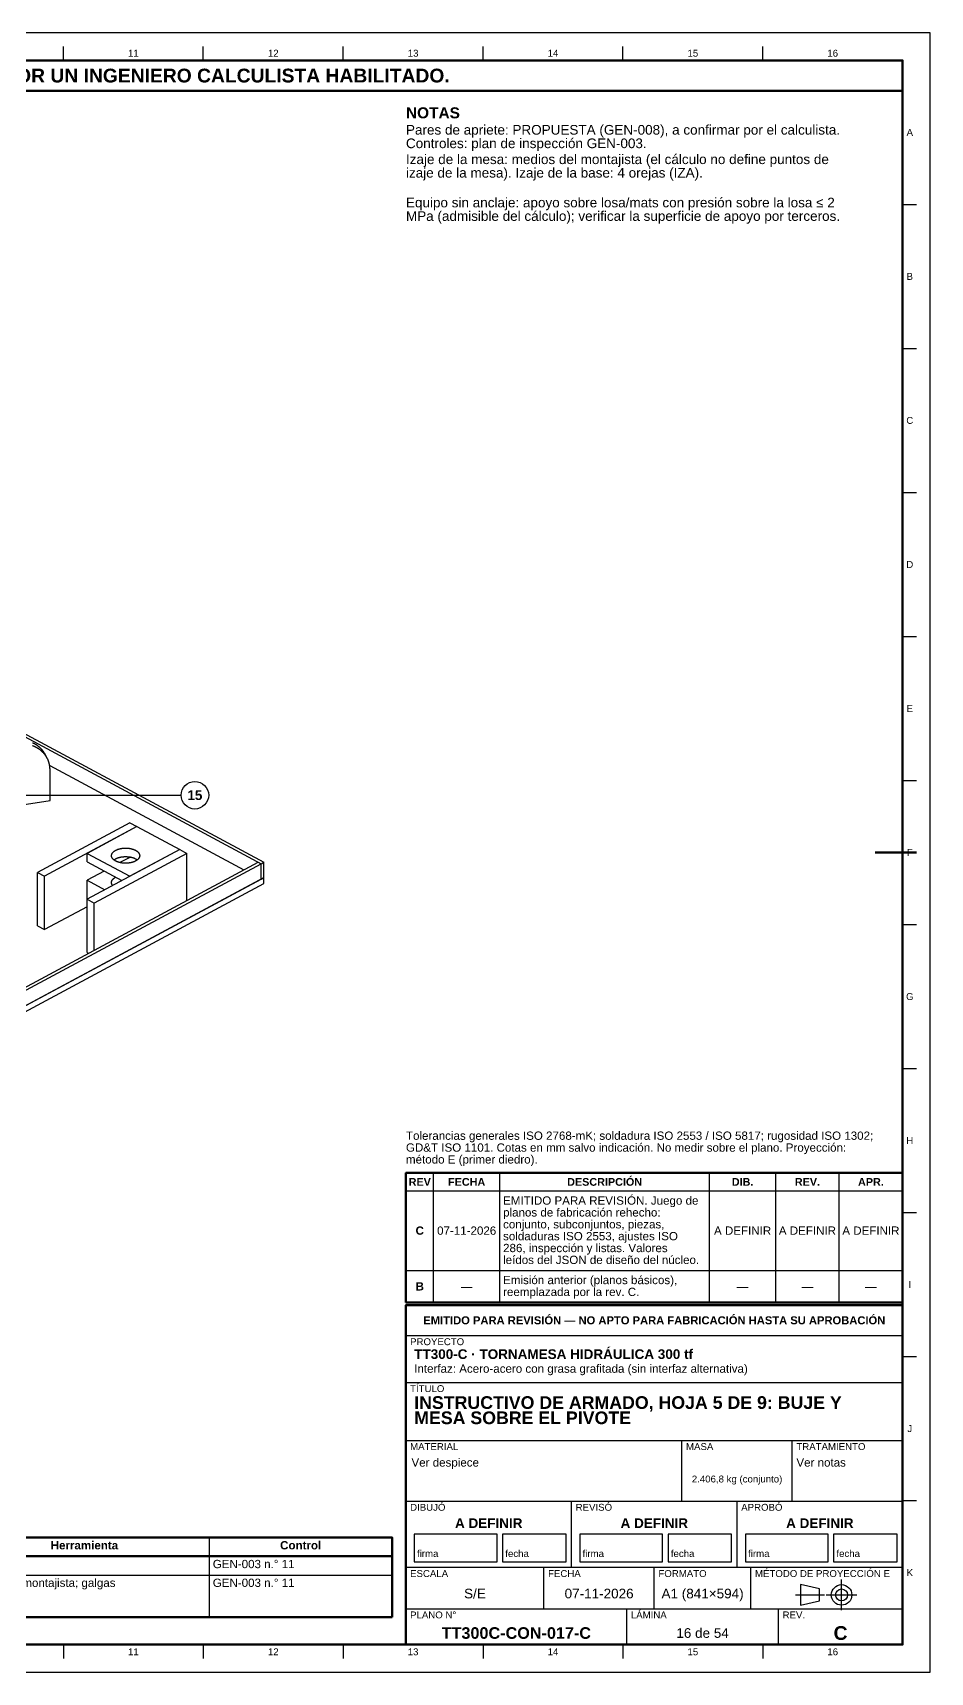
# Model space of a CAD drawing. Header units: millimetres. Extents: x 0 to 841, y 0 to 594.
# Drawn here: x 516 to 841, y 0 to 594 of the extents above; entities that cross this region are included whole.
import ezdxf
from ezdxf.enums import TextEntityAlignment as Align

# ---------------------------------------------------------------- set-up
doc = ezdxf.new("R2010")
doc.units = ezdxf.units.MM
doc.linetypes.add('EJE', pattern=[31, 20, -4, 3, -4])
for name, color, linetype, lineweight in [('COTA', 7, 'CONTINUOUS', 25), ('EJE', 7, 'EJE', 25), ('FINA', 7, 'CONTINUOUS', 25), ('MARCO', 7, 'CONTINUOUS', 70), ('TXT', 7, 'CONTINUOUS', 25), ('VIS', 7, 'CONTINUOUS', 50)]:
    doc.layers.add(name, color=color, linetype=linetype, lineweight=lineweight)
doc.styles.add('STD', font='LiberationSans-Regular.ttf')
doc.styles.add('STDB', font='LiberationSans-Bold.ttf')

msp = doc.modelspace()

# ---------------------------------------------------------------- linework, layer by layer
at = {"layer": 'COTA'}
msp.add_line((335.5, 317.76), (569.5, 317.76), dxfattribs=at)
at = {"layer": 'EJE'}
for p, q in [((808.88, 22.42), (808.88, 33.58)), ((792.14, 28), (802.68, 28)), ((803.3, 28), (814.46, 28))]:
    msp.add_line(p, q, dxfattribs=at)
at = {"layer": 'FINA'}
for p, q in [((526.88, 584), (526.88, 589)), ((577.56, 584), (577.56, 589)), ((628.25, 584), (628.25, 589)), ((678.94, 584), (678.94, 589)), ((729.62, 584), (729.62, 589)), ((780.31, 584), (780.31, 589)), ((831, 531.82), (836, 531.82)), ((831, 479.64), (836, 479.64)), ((831, 427.45), (836, 427.45)), ((831, 375.27), (836, 375.27)), ((831, 323.09), (836, 323.09)), ((831, 270.91), (836, 270.91)), ((831, 218.73), (836, 218.73)), ((661, 134), (661, 180.9)), ((685, 134), (685, 180.9)), ((761, 134), (761, 180.9)), ((785, 134), (785, 180.9)), ((808, 134), (808, 180.9)), ((651, 174.4), (831, 174.4)), ((831, 166.55), (836, 166.55)), ((651, 145.6), (831, 145.6)), ((651, 134), (831, 134)), ((651, 133), (831, 133)), ((651, 122), (831, 122)), ((831, 114.36), (836, 114.36)), ((651, 105), (831, 105)), ((651, 84), (831, 84)), ((751, 62), (751, 84)), ((791, 62), (791, 84)), ((651, 62), (831, 62)), ((711, 38), (711, 62)), ((771, 38), (771, 62)), ((831, 62.18), (836, 62.18)), ((579.68, 48.8), (579.68, 20)), ((25, 42), (646, 42)), ((651, 38), (831, 38)), ((701, 23), (701, 38)), ((741, 23), (741, 38)), ((776, 23), (776, 38)), ((25, 35.2), (646, 35.2)), ((651, 23), (831, 23)), ((731, 10), (731, 23)), ((786, 10), (786, 23)), ((526.88, 10), (526.88, 5)), ((577.56, 10), (577.56, 5)), ((628.25, 10), (628.25, 5)), ((678.94, 10), (678.94, 5)), ((729.62, 10), (729.62, 5)), ((780.31, 10), (780.31, 5))]:
    msp.add_line(p, q, dxfattribs=at)
for points in [[(0, 0), (841, 0), (841, 594), (0, 594)], [(654, 40), (684, 40), (684, 50), (654, 50)], [(686, 40), (709, 40), (709, 50), (686, 50)], [(714, 40), (744, 40), (744, 50), (714, 50)], [(746, 40), (769, 40), (769, 50), (746, 50)], [(774, 40), (804, 40), (804, 50), (774, 50)], [(806, 40), (829, 40), (829, 50), (806, 50)], [(794, 24.28), (800.82, 25.83), (800.82, 30.17), (794, 31.72)]]:
    msp.add_lwpolyline(points, close=True, dxfattribs=at)
for points in [[(481.08, 357.05), (599.5, 293.47)], [(480.95, 356.01), (598.47, 292.91)], [(520.96, 331.21), (520.9, 331.31), (520.84, 331.42), (520.78, 331.52), (520.72, 331.62), (520.65, 331.73), (520.59, 331.83), (520.53, 331.93), (520.46, 332.03), (520.39, 332.13), (520.32, 332.23), (520.25, 332.32), (520.18, 332.42), (520.1, 332.51), (520.03, 332.61), (519.95, 332.7), (519.88, 332.79), (519.8, 332.88), (519.72, 332.97), (519.64, 333.06), (519.55, 333.15), (519.47, 333.24), (519.39, 333.32), (519.3, 333.41), (519.21, 333.49), (519.13, 333.57), (519.04, 333.65), (518.95, 333.73), (518.86, 333.81), (518.77, 333.89), (518.67, 333.97), (518.58, 334.04), (518.49, 334.12), (518.39, 334.19), (518.29, 334.26), (518.2, 334.33), (518.1, 334.4), (518, 334.47), (517.9, 334.54), (517.8, 334.6), (517.7, 334.67), (517.6, 334.73), (517.49, 334.79), (517.39, 334.85), (517.28, 334.91), (517.18, 334.97), (517.07, 335.03), (516.97, 335.09), (516.86, 335.14), (516.75, 335.2), (516.64, 335.25), (516.54, 335.3), (516.43, 335.35), (516.32, 335.4), (516.21, 335.45), (516.1, 335.49), (515.98, 335.54), (515.87, 335.58), (515.76, 335.62), (515.65, 335.66)], [(520.23, 332.56), (520.18, 332.67), (520.12, 332.77), (520.06, 332.88), (520, 332.98), (519.93, 333.08), (519.87, 333.18), (519.8, 333.28), (519.74, 333.38), (519.67, 333.48), (519.6, 333.58), (519.53, 333.68), (519.46, 333.77), (519.38, 333.87), (519.31, 333.96), (519.23, 334.06), (519.15, 334.15), (519.08, 334.24), (519, 334.33), (518.91, 334.42), (518.83, 334.51), (518.75, 334.59), (518.67, 334.68), (518.58, 334.76), (518.49, 334.85), (518.41, 334.93), (518.32, 335.01), (518.23, 335.09), (518.14, 335.17), (518.04, 335.25), (517.95, 335.32), (517.86, 335.4), (517.76, 335.47), (517.67, 335.55), (517.57, 335.62), (517.47, 335.69), (517.38, 335.76), (517.28, 335.83), (517.18, 335.89), (517.08, 335.96), (516.98, 336.02), (516.87, 336.09), (516.77, 336.15), (516.67, 336.21), (516.56, 336.27), (516.46, 336.33), (516.35, 336.39), (516.25, 336.44), (516.14, 336.5), (516.03, 336.55), (515.92, 336.6), (515.81, 336.65), (515.71, 336.7)], [(520.96, 331.21), (520.23, 332.56)], [(522.01, 326.88), (522.01, 327), (522.01, 327.12), (522, 327.25), (522, 327.37), (521.99, 327.49), (521.98, 327.61), (521.97, 327.73), (521.96, 327.85), (521.95, 327.97), (521.94, 328.09), (521.92, 328.21), (521.9, 328.33), (521.88, 328.45), (521.86, 328.57), (521.84, 328.69), (521.82, 328.81), (521.79, 328.93), (521.76, 329.05), (521.74, 329.17), (521.71, 329.29), (521.67, 329.4), (521.64, 329.52), (521.61, 329.64), (521.57, 329.75), (521.53, 329.87), (521.49, 329.98), (521.45, 330.1), (521.41, 330.21), (521.36, 330.32), (521.32, 330.44), (521.27, 330.55), (521.22, 330.66), (521.17, 330.77), (521.12, 330.88), (521.07, 330.99), (521.01, 331.1), (520.96, 331.21)], [(521.88, 328.5), (592.28, 290.7)], [(522.01, 315.81), (522.01, 326.88)], [(496.21, 311.85), (522.01, 315.81)], [(550.94, 307.75), (517.43, 289.76)], [(553.52, 306.37), (520, 288.37)], [(553.52, 306.37), (535.47, 296.68)], [(550.94, 307.75), (553.52, 306.37)], [(553.52, 306.37), (568.99, 298.06)], [(568.99, 298.06), (535.47, 280.07)], [(544.29, 295.85), (544.29, 295.97), (544.31, 296.09), (544.33, 296.21), (544.37, 296.32), (544.41, 296.43), (544.46, 296.54), (544.51, 296.65), (544.57, 296.75), (544.64, 296.85), (544.72, 296.95), (544.79, 297.04), (544.88, 297.12), (544.96, 297.21), (545.05, 297.29), (545.14, 297.37), (545.24, 297.44), (545.34, 297.51), (545.43, 297.58), (545.54, 297.64), (545.64, 297.7), (545.74, 297.76), (545.85, 297.82), (545.96, 297.87), (546.06, 297.93), (546.17, 297.98), (546.28, 298.02), (546.4, 298.07), (546.51, 298.11), (546.62, 298.15), (546.73, 298.19), (546.85, 298.22), (546.96, 298.26), (547.08, 298.29), (547.2, 298.32), (547.31, 298.35), (547.43, 298.38), (547.55, 298.4), (547.66, 298.43), (547.78, 298.45), (547.9, 298.47), (548.02, 298.49), (548.14, 298.51), (548.26, 298.52), (548.38, 298.53), (548.5, 298.55), (548.61, 298.56), (548.73, 298.57), (548.85, 298.57), (548.97, 298.58), (549.09, 298.58), (549.21, 298.59), (549.33, 298.59), (549.45, 298.59), (549.57, 298.59), (549.69, 298.58), (549.81, 298.58), (549.93, 298.57), (550.05, 298.57), (550.17, 298.56), (550.29, 298.55), (550.41, 298.53), (550.53, 298.52), (550.65, 298.51), (550.77, 298.49), (550.89, 298.47), (551.01, 298.45), (551.12, 298.43), (551.24, 298.4), (551.36, 298.38), (551.48, 298.35), (551.59, 298.32), (551.71, 298.29), (551.82, 298.26), (551.94, 298.22), (552.05, 298.19), (552.17, 298.15), (552.28, 298.11), (552.39, 298.07), (552.5, 298.02), (552.62, 297.98), (552.72, 297.93), (552.83, 297.87), (552.94, 297.82), (553.05, 297.76), (553.15, 297.7), (553.25, 297.64), (553.35, 297.58), (553.45, 297.51), (553.55, 297.44), (553.65, 297.37), (553.74, 297.29), (553.83, 297.21), (553.91, 297.12), (553.99, 297.04), (554.07, 296.95), (554.15, 296.85), (554.21, 296.75), (554.28, 296.65), (554.33, 296.54), (554.38, 296.43), (554.42, 296.32), (554.46, 296.21), (554.48, 296.09), (554.49, 295.97), (554.5, 295.85)], [(568.99, 298.06), (550.94, 288.37)], [(568.99, 298.06), (571.57, 296.68)], [(335.5, 152.83), (597.44, 293.47)], [(336.53, 152.28), (598.47, 292.91)], [(535.47, 293.6), (535.47, 296.68)], [(535.47, 296.68), (550.94, 288.37)], [(535.47, 293.6), (548.08, 286.84)], [(571.57, 296.68), (538.05, 278.69)], [(545.78, 293.91), (545.68, 293.97), (545.57, 294.03), (545.47, 294.1), (545.37, 294.17), (545.27, 294.24), (545.17, 294.31), (545.08, 294.39), (544.98, 294.47), (544.9, 294.55), (544.81, 294.64), (544.73, 294.73), (544.66, 294.83), (544.58, 294.93), (544.52, 295.03), (544.46, 295.14), (544.41, 295.25), (544.37, 295.37), (544.33, 295.49), (544.31, 295.61), (544.29, 295.73), (544.29, 295.85)], [(545.17, 294.31), (545.27, 294.38), (545.36, 294.45), (545.46, 294.52), (545.57, 294.59), (545.67, 294.65), (545.78, 294.71), (545.88, 294.76), (545.99, 294.82), (546.1, 294.87), (546.21, 294.92), (546.32, 294.96), (546.43, 295.01), (546.55, 295.05), (546.66, 295.09), (546.78, 295.13), (546.89, 295.16), (547.01, 295.2), (547.12, 295.23), (547.24, 295.26), (547.36, 295.29), (547.48, 295.31), (547.59, 295.34), (547.71, 295.36), (547.83, 295.38), (547.95, 295.4), (548.07, 295.42), (548.19, 295.44), (548.31, 295.45), (548.43, 295.46), (548.55, 295.48), (548.67, 295.49), (548.79, 295.49), (548.91, 295.5), (549.03, 295.51), (549.15, 295.51), (549.27, 295.51), (549.39, 295.51), (549.52, 295.51), (549.64, 295.51), (549.76, 295.51), (549.88, 295.5), (550, 295.49), (550.12, 295.49), (550.24, 295.48), (550.36, 295.46), (550.48, 295.45), (550.6, 295.44), (550.72, 295.42), (550.84, 295.4), (550.96, 295.38), (551.08, 295.36), (551.19, 295.34), (551.31, 295.31), (551.43, 295.29), (551.55, 295.26), (551.66, 295.23), (551.78, 295.2), (551.9, 295.16), (552.01, 295.13), (552.13, 295.09), (552.24, 295.05), (552.35, 295.01), (552.47, 294.96), (552.58, 294.92), (552.69, 294.87), (552.8, 294.82), (552.91, 294.76), (553.01, 294.71), (553.12, 294.65), (553.22, 294.59), (553.32, 294.52), (553.43, 294.45), (553.52, 294.38), (553.62, 294.31)], [(554.5, 295.85), (554.49, 295.73), (554.48, 295.61), (554.45, 295.49), (554.42, 295.37), (554.38, 295.26), (554.33, 295.15), (554.27, 295.04), (554.21, 294.94), (554.14, 294.84), (554.07, 294.75), (553.99, 294.65), (553.9, 294.57), (553.82, 294.48), (553.73, 294.4), (553.64, 294.32), (553.54, 294.25), (553.44, 294.18), (553.34, 294.11), (553.24, 294.05), (553.14, 293.98), (553.03, 293.93), (552.92, 293.87), (552.82, 293.82), (552.71, 293.76), (552.6, 293.71), (552.48, 293.67), (552.37, 293.62), (552.26, 293.58), (552.14, 293.54), (552.03, 293.5), (551.91, 293.47), (551.8, 293.43), (551.68, 293.4), (551.56, 293.37), (551.45, 293.34), (551.33, 293.31), (551.21, 293.29), (551.09, 293.26), (550.97, 293.24), (550.85, 293.22), (550.73, 293.2), (550.61, 293.19), (550.49, 293.17), (550.37, 293.16), (550.25, 293.15), (550.13, 293.14), (550.01, 293.13), (549.89, 293.12), (549.77, 293.12), (549.65, 293.11), (549.53, 293.11), (549.41, 293.11), (549.29, 293.11), (549.17, 293.11), (549.05, 293.11), (548.93, 293.12), (548.81, 293.13), (548.68, 293.14), (548.56, 293.15), (548.44, 293.16), (548.32, 293.17), (548.2, 293.18), (548.08, 293.2), (547.96, 293.22), (547.84, 293.24), (547.73, 293.26), (547.61, 293.28), (547.49, 293.31), (547.37, 293.33), (547.25, 293.36), (547.14, 293.39), (547.02, 293.42), (546.9, 293.46), (546.79, 293.49), (546.67, 293.53), (546.56, 293.57), (546.45, 293.61), (546.33, 293.66), (546.22, 293.7), (546.11, 293.75), (546, 293.8), (545.89, 293.86), (545.78, 293.91)], [(551.11, 295.35), (547.35, 293.34)], [(571.57, 279.58), (571.57, 296.68)], [(597.44, 293.47), (598.47, 292.91)], [(598.47, 292.91), (599.5, 293.47)], [(598.47, 287.38), (598.47, 292.91)], [(598.47, 287.38), (598.47, 292.91)], [(599.5, 287.93), (599.5, 293.47)], [(335.5, 146.19), (599.5, 287.93)], [(335.5, 143.98), (599.5, 285.72)], [(336.53, 146.74), (598.47, 287.38)], [(517.43, 270.44), (517.43, 289.76)], [(517.43, 289.76), (520, 288.37)], [(520, 269.06), (520, 288.37)], [(541.66, 290.28), (535.47, 286.96)], [(535.47, 280.07), (535.47, 286.96)], [(535.47, 286.96), (541.89, 283.51)], [(544.29, 286.13), (544.29, 286.25), (544.31, 286.37), (544.33, 286.49), (544.37, 286.61), (544.41, 286.72), (544.46, 286.84), (544.52, 286.94), (544.58, 287.05), (544.66, 287.15), (544.73, 287.24), (544.81, 287.34), (544.9, 287.42), (544.98, 287.51), (545.08, 287.59), (545.17, 287.67), (545.27, 287.74), (545.37, 287.81), (545.47, 287.88), (545.57, 287.95), (545.68, 288.01), (545.78, 288.07)], [(544.72, 285.03), (544.64, 285.13), (544.57, 285.23), (544.51, 285.33), (544.46, 285.43), (544.41, 285.54), (544.37, 285.66), (544.33, 285.77), (544.31, 285.89), (544.29, 286.01), (544.29, 286.13)], [(598.47, 287.38), (599.5, 287.93)], [(599.5, 285.72), (599.5, 287.93)], [(535.47, 260.75), (535.47, 280.07)], [(535.47, 280.07), (538.05, 278.69)], [(535.47, 277.36), (520, 269.06)], [(538.05, 261.58), (538.05, 278.69)], [(517.43, 270.44), (520, 269.06)], [(535.47, 260.75), (535.99, 260.48)]]:
    msp.add_lwpolyline(points, dxfattribs=at)
for centre, radius in [((574.5, 317.76), 5), ((808.88, 28), 3.72), ((808.88, 28), 2.17)]:
    msp.add_circle(centre, radius, dxfattribs=at)
at = {"layer": 'MARCO'}
msp.add_line((836, 297), (821, 297), dxfattribs=at)
for points in [[(20, 10), (831, 10), (831, 584), (20, 584)], [(20, 573), (831, 573), (831, 584), (20, 584)], [(651, 134), (831, 134), (831, 180.9), (651, 180.9)], [(651, 10), (831, 10), (831, 133), (651, 133)]]:
    msp.add_lwpolyline(points, close=True, dxfattribs=at)
at = {"layer": 'VIS'}
for p in [(646, 48.8), (25, 20)]:
    msp.add_line(p, (646, 20), dxfattribs=at)
msp.add_lwpolyline([(25, 42), (646, 42), (646, 48.8), (25, 48.8)], close=True, dxfattribs=at)

# ---------------------------------------------------------------- texts
at = {"layer": 'TXT'}
for s, height, style, p in [('ESTOS PLANOS NO SON VÁLIDOS PARA FABRICACIÓN HASTA SU REVISIÓN Y APROBACIÓN POR UN INGENIERO CALCULISTA HABILITADO.', 5, 'STDB', (425.5, 578.5)), ('11', 2.5, 'STD', (552.22, 586.6)), ('12', 2.5, 'STD', (602.91, 586.6)), ('13', 2.5, 'STD', (653.59, 586.6)), ('14', 2.5, 'STD', (704.28, 586.6)), ('15', 2.5, 'STD', (754.97, 586.6)), ('16', 2.5, 'STD', (805.66, 586.6)), ('A', 2.5, 'STD', (833.6, 557.91)), ('B', 2.5, 'STD', (833.6, 505.73)), ('C', 2.5, 'STD', (833.6, 453.55)), ('D', 2.5, 'STD', (833.6, 401.36)), ('E', 2.5, 'STD', (833.6, 349.18)), ('15', 3.5, 'STDB', (574.5, 317.76)), ('F', 2.5, 'STD', (833.6, 297)), ('G', 2.5, 'STD', (833.6, 244.82)), ('H', 2.5, 'STD', (833.6, 192.64)), ('REV', 2.8, 'STDB', (656, 177.65)), ('FECHA', 2.8, 'STDB', (673, 177.65)), ('DESCRIPCIÓN', 2.8, 'STDB', (723, 177.65)), ('DIB.', 2.8, 'STDB', (773, 177.65)), ('REV.', 2.8, 'STDB', (796.5, 177.65)), ('APR.', 2.8, 'STDB', (819.5, 177.65)), ('C', 3, 'STDB', (656, 160)), ('07-11-2026', 3, 'STD', (673, 160)), ('A DEFINIR', 3, 'STD', (773, 160)), ('A DEFINIR', 3, 'STD', (796.5, 160)), ('A DEFINIR', 3, 'STD', (819.5, 160)), ('B', 3, 'STDB', (656, 139.8)), ('—', 3, 'STD', (673, 139.8)), ('—', 3, 'STD', (773, 139.8)), ('—', 3, 'STD', (796.5, 139.8)), ('—', 3, 'STD', (819.5, 139.8)), ('I', 2.5, 'STD', (833.6, 140.45)), ('EMITIDO PARA REVISIÓN — NO APTO PARA FABRICACIÓN HASTA SU APROBACIÓN', 2.9, 'STDB', (741, 127.5)), ('J', 2.5, 'STD', (833.6, 88.27)), ('2.406,8 kg (conjunto)', 2.5, 'STD', (771, 70)), ('A DEFINIR', 3.5, 'STDB', (681, 54)), ('A DEFINIR', 3.5, 'STDB', (741, 54)), ('A DEFINIR', 3.5, 'STDB', (801, 54)), ('Herramienta', 3, 'STDB', (534.46, 46)), ('Control', 3, 'STDB', (612.84, 46)), ('K', 2.5, 'STD', (833.6, 36.09)), ('S/E', 3.5, 'STD', (676, 28.5)), ('07-11-2026', 3.5, 'STD', (721, 28.5)), ('A1 (841×594)', 3.5, 'STD', (758.5, 28.5)), ('TT300C-CON-017-C', 4.2, 'STDB', (691, 14.2)), ('16 de 54', 3.5, 'STD', (758.5, 14.2)), ('C', 5, 'STDB', (808.5, 14.2)), ('11', 2.5, 'STD', (552.22, 7.4)), ('12', 2.5, 'STD', (602.91, 7.4)), ('13', 2.5, 'STD', (653.59, 7.4)), ('14', 2.5, 'STD', (704.28, 7.4)), ('15', 2.5, 'STD', (754.97, 7.4)), ('16', 2.5, 'STD', (805.66, 7.4))]:
    msp.add_text(s, height=height, dxfattribs=dict(at, style=style)).set_placement(p, align=Align.MIDDLE_CENTER)
for s, height, style, p in [('NOTAS', 4, 'STDB', (651, 567)), ('Pares de apriete: PROPUESTA (GEN-008), a confirmar por el calculista.', 3.5, 'STD', (651, 560.6)), ('Controles: plan de inspección GEN-003.', 3.5, 'STD', (651, 555.7)), ('Izaje de la mesa: medios del montajista (el cálculo no define puntos de', 3.5, 'STD', (651, 549.93)), ('izaje de la mesa). Izaje de la base: 4 orejas (IZA).', 3.5, 'STD', (651, 545.03)), ('Equipo sin anclaje: apoyo sobre losa/mats con presión sobre la losa ≤ 2', 3.5, 'STD', (651, 534.25)), ('MPa (admisible del cálculo); verificar la superficie de apoyo por terceros.', 3.5, 'STD', (651, 529.35)), ('EMITIDO PARA REVISIÓN. Juego de', 3, 'STD', (686.2, 172.4)), ('planos de fabricación rehecho:', 3, 'STD', (686.2, 168.1)), ('conjunto, subconjuntos, piezas,', 3, 'STD', (686.2, 163.8)), ('soldaduras ISO 2553, ajustes ISO', 3, 'STD', (686.2, 159.5)), ('286, inspección y listas. Valores', 3, 'STD', (686.2, 155.2)), ('leídos del JSON de diseño del núcleo.', 3, 'STD', (686.2, 150.9)), ('Emisión anterior (planos básicos),', 3, 'STD', (686.2, 143.6)), ('reemplazada por la rev. C.', 3, 'STD', (686.2, 139.3)), ('PROYECTO', 2.5, 'STD', (652.5, 121)), ('TT300-C · TORNAMESA HIDRÁULICA 300 tf', 3.5, 'STDB', (654, 117)), ('Interfaz: Acero-acero con grasa grafitada (sin interfaz alternativa)', 3, 'STD', (654, 111.5)), ('TÍTULO', 2.5, 'STD', (652.5, 104)), ('INSTRUCTIVO DE ARMADO, HOJA 5 DE 9: BUJE Y', 4.6, 'STDB', (654, 100)), ('MESA SOBRE EL PIVOTE', 4.6, 'STDB', (654, 94.48)), ('MATERIAL', 2.5, 'STD', (652.5, 83)), ('Ver despiece', 3, 'STD', (653, 77.5)), ('MASA', 2.5, 'STD', (752.5, 83)), ('Ver notas', 3, 'STD', (792.5, 77.5)), ('TRATAMIENTO', 2.5, 'STD', (792.5, 83)), ('DIBUJÓ', 2.5, 'STD', (652.5, 61)), ('REVISÓ', 2.5, 'STD', (712.5, 61)), ('APROBÓ', 2.5, 'STD', (772.5, 61)), ('ESCALA', 2.5, 'STD', (652.5, 37)), ('FECHA', 2.5, 'STD', (702.5, 37)), ('FORMATO', 2.5, 'STD', (742.5, 37)), ('MÉTODO DE PROYECCIÓN E', 2.5, 'STD', (777.5, 37)), ('PLANO N°', 2.5, 'STD', (652.5, 22)), ('LÁMINA', 2.5, 'STD', (732.5, 22)), ('REV.', 2.5, 'STD', (787.5, 22))]:
    msp.add_text(s, height=height, dxfattribs=dict(at, style=style)).set_placement(p, align=Align.TOP_LEFT)
at = {"layer": 'TXT', "style": 'STD'}
for s, height, p in [('Tolerancias generales ISO 2768-mK; soldadura ISO 2553 / ISO 5817; rugosidad ISO 1302;', 3, (651, 192)), ('GD&T ISO 1101. Cotas en mm salvo indicación. No medir sobre el plano. Proyección:', 3, (651, 187.7)), ('método E (primer diedro).', 3, (651, 183.4)), ('firma', 2.5, (655, 41)), ('fecha', 2.5, (687, 41)), ('firma', 2.5, (715, 41)), ('fecha', 2.5, (747, 41)), ('firma', 2.5, (775, 41)), ('fecha', 2.5, (807, 41))]:
    msp.add_text(s, height=height, dxfattribs=at).set_placement(p, align=Align.BOTTOM_LEFT)
for s, p in [('GEN-003 n.° 11', (580.98, 39.2)), ('Medios del montajista; galgas', (490.54, 32.4)), ('GEN-003 n.° 11', (580.98, 32.4))]:
    msp.add_text(s, height=3, dxfattribs=at).set_placement(p, align=Align.MIDDLE_LEFT)

doc.saveas('drawing.dxf')
